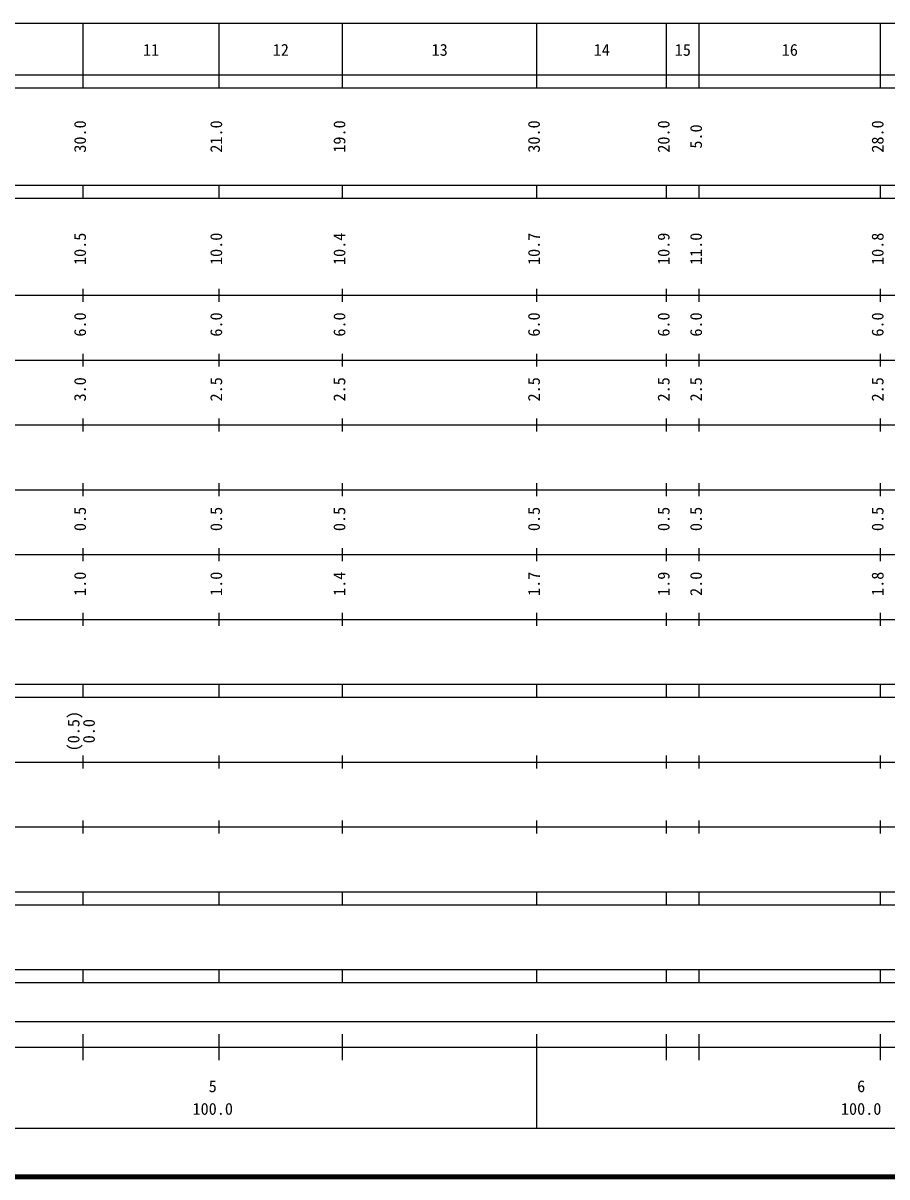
# Model space of a CAD drawing. Units: millimetres on the paper, enlarged 1000 times. Extents: x 40000 to 680000, y 20000 to 380000.
# Drawn here: x 288754 to 421974, y 20000 to 198000 of the extents above; entities that cross this region are included whole.
import ezdxf
from ezdxf.enums import TextEntityAlignment as Align

# ---------------------------------------------------------------- set-up
doc = ezdxf.new("R2010")
doc.units = ezdxf.units.MM
doc.header["$LTSCALE"] = 1000
doc.layers.add('M-TTL', color=2, linetype='Continuous', lineweight=140)
doc.layers.add('M-TTL-BAND', color=7, linetype='Continuous', lineweight=25)
doc.styles.add('ＭＳ ゴシック', font='')
doc.styles.get('ＭＳ ゴシック').set_extended_font_data('MS Gothic')

msp = doc.modelspace()

# ---------------------------------------------------------------- linework, layer by layer
at = {"layer": 'M-TTL'}
msp.add_line((40000, 20000), (680000, 20000), dxfattribs=at)
at = {"layer": 'M-TTL-BAND'}
for p, q in [((68000, 198000), (579000, 198000)), ((298000, 188000), (298000, 198000)), ((319000, 188000), (319000, 198000)), ((338000, 188000), (338000, 198000)), ((368000, 188000), (368000, 198000)), ((388000, 188000), (388000, 198000)), ((393000, 188000), (393000, 198000)), ((421000, 188000), (421000, 198000)), ((40000, 190000), (579000, 190000)), ((40000, 188000), (579000, 188000)), ((40000, 173000), (579000, 173000)), ((298000, 171000), (298000, 173000)), ((319000, 171000), (319000, 173000)), ((338000, 171000), (338000, 173000)), ((368000, 171000), (368000, 173000)), ((388000, 171000), (388000, 173000)), ((393000, 171000), (393000, 173000)), ((421000, 171000), (421000, 173000)), ((40000, 171000), (579000, 171000)), ((298000, 155000), (298000, 157000)), ((319000, 155000), (319000, 157000)), ((338000, 155000), (338000, 157000)), ((368000, 155000), (368000, 157000)), ((388000, 155000), (388000, 157000)), ((393000, 155000), (393000, 157000)), ((421000, 155000), (421000, 157000)), ((40000, 156000), (579000, 156000)), ((46000, 146000), (579000, 146000)), ((298000, 145000), (298000, 147000)), ((319000, 145000), (319000, 147000)), ((338000, 145000), (338000, 147000)), ((368000, 145000), (368000, 147000)), ((388000, 145000), (388000, 147000)), ((393000, 145000), (393000, 147000)), ((421000, 145000), (421000, 147000)), ((52000, 136000), (579000, 136000)), ((298000, 135000), (298000, 137000)), ((319000, 135000), (319000, 137000)), ((338000, 135000), (338000, 137000)), ((368000, 135000), (368000, 137000)), ((388000, 135000), (388000, 137000)), ((393000, 135000), (393000, 137000)), ((421000, 135000), (421000, 137000)), ((298000, 125000), (298000, 127000)), ((319000, 125000), (319000, 127000)), ((338000, 125000), (338000, 127000)), ((368000, 125000), (368000, 127000)), ((388000, 125000), (388000, 127000)), ((393000, 125000), (393000, 127000)), ((421000, 125000), (421000, 127000)), ((46000, 126000), (579000, 126000)), ((52000, 116000), (579000, 116000)), ((298000, 115000), (298000, 117000)), ((319000, 115000), (319000, 117000)), ((338000, 115000), (338000, 117000)), ((368000, 115000), (368000, 117000)), ((388000, 115000), (388000, 117000)), ((393000, 115000), (393000, 117000)), ((421000, 115000), (421000, 117000)), ((298000, 105000), (298000, 107000)), ((319000, 105000), (319000, 107000)), ((338000, 105000), (338000, 107000)), ((368000, 105000), (368000, 107000)), ((388000, 105000), (388000, 107000)), ((393000, 105000), (393000, 107000)), ((421000, 105000), (421000, 107000)), ((46000, 106000), (579000, 106000)), ((40000, 96000), (579000, 96000)), ((298000, 94000), (298000, 96000)), ((319000, 94000), (319000, 96000)), ((338000, 94000), (338000, 96000)), ((368000, 94000), (368000, 96000)), ((388000, 94000), (388000, 96000)), ((393000, 94000), (393000, 96000)), ((421000, 94000), (421000, 96000)), ((40000, 94000), (579000, 94000)), ((49000, 84000), (579000, 84000)), ((298000, 83000), (298000, 85000)), ((319000, 83000), (319000, 85000)), ((338000, 83000), (338000, 85000)), ((368000, 83000), (368000, 85000)), ((388000, 83000), (388000, 85000)), ((393000, 83000), (393000, 85000)), ((421000, 83000), (421000, 85000)), ((298000, 73000), (298000, 75000)), ((319000, 73000), (319000, 75000)), ((338000, 73000), (338000, 75000)), ((368000, 73000), (368000, 75000)), ((388000, 73000), (388000, 75000)), ((393000, 73000), (393000, 75000)), ((421000, 73000), (421000, 75000)), ((40000, 74000), (579000, 74000)), ((40000, 64000), (579000, 64000)), ((298000, 62000), (298000, 64000)), ((319000, 62000), (319000, 64000)), ((338000, 62000), (338000, 64000)), ((368000, 62000), (368000, 64000)), ((388000, 62000), (388000, 64000)), ((393000, 62000), (393000, 64000)), ((421000, 62000), (421000, 64000)), ((40000, 62000), (579000, 62000)), ((40000, 52000), (579000, 52000)), ((298000, 50000), (298000, 52000)), ((319000, 50000), (319000, 52000)), ((338000, 50000), (338000, 52000)), ((368000, 50000), (368000, 52000)), ((388000, 50000), (388000, 52000)), ((393000, 50000), (393000, 52000)), ((421000, 50000), (421000, 52000)), ((40000, 50000), (579000, 50000)), ((71000, 44000), (565000, 44000)), ((298000, 38000), (298000, 42000)), ((319000, 38000), (319000, 42000)), ((338000, 38000), (338000, 42000)), ((368000, 27500), (368000, 42000)), ((388000, 38000), (388000, 42000)), ((393000, 38000), (393000, 42000)), ((421000, 38000), (421000, 42000)), ((40000, 40000), (579000, 40000)), ((68000, 27500), (579000, 27500))]:
    msp.add_line(p, q, dxfattribs=at)

# ---------------------------------------------------------------- texts
at = {"layer": 'M-TTL-BAND', "style": 'ＭＳ ゴシック'}
for s, p in [('11', (308500, 192405)), ('12', (328500, 192405)), ('13', (353000, 192405)), ('14', (378000, 192405)), ('15', (390500, 192405)), ('16', (407000, 192405)), ('5', (318000, 32523)), ('6', (418000, 32523)), ('100.0', (318000, 29033)), ('100.0', (418000, 29033))]:
    msp.add_text(s, height=1833, dxfattribs=at).set_placement(p, align=Align.BOTTOM_CENTER)
for s, p in [('30.0', (299000, 180500)), ('21.0', (320000, 180500)), ('19.0', (339000, 180500)), ('30.0', (369000, 180500)), ('20.0', (389000, 180500)), ('5.0', (394000, 180500)), ('28.0', (422000, 180500)), ('10.4', (339000, 163174)), ('10.8', (422000, 163174)), ('10.5', (299000, 163174)), ('10.0', (320000, 163174)), ('10.7', (369000, 163174)), ('10.9', (389000, 163174)), ('11.0', (394000, 163174)), ('6.0', (299000, 151500)), ('6.0', (320000, 151500)), ('6.0', (339000, 151500)), ('6.0', (369000, 151500)), ('6.0', (389000, 151500)), ('6.0', (394000, 151500)), ('6.0', (422000, 151500)), ('3.0', (299000, 141500)), ('2.5', (320000, 141500)), ('2.5', (339000, 141500)), ('2.5', (369000, 141500)), ('2.5', (389000, 141500)), ('2.5', (394000, 141500)), ('2.5', (422000, 141500)), ('0.5', (299000, 121500)), ('0.5', (320000, 121500)), ('0.5', (339000, 121500)), ('0.5', (369000, 121500)), ('0.5', (389000, 121500)), ('0.5', (394000, 121500)), ('0.5', (422000, 121500)), ('1.0', (299000, 111500)), ('1.0', (320000, 111500)), ('1.4', (339000, 111500)), ('1.7', (369000, 111500)), ('1.9', (389000, 111500)), ('2.0', (394000, 111500)), ('1.8', (422000, 111500)), ('(0.5)', (298000, 88764)), ('0.0', (300370, 88764))]:
    msp.add_text(s, height=1833, rotation=90, dxfattribs=at).set_placement(p, align=Align.BOTTOM_CENTER)

doc.saveas('drawing.dxf')
